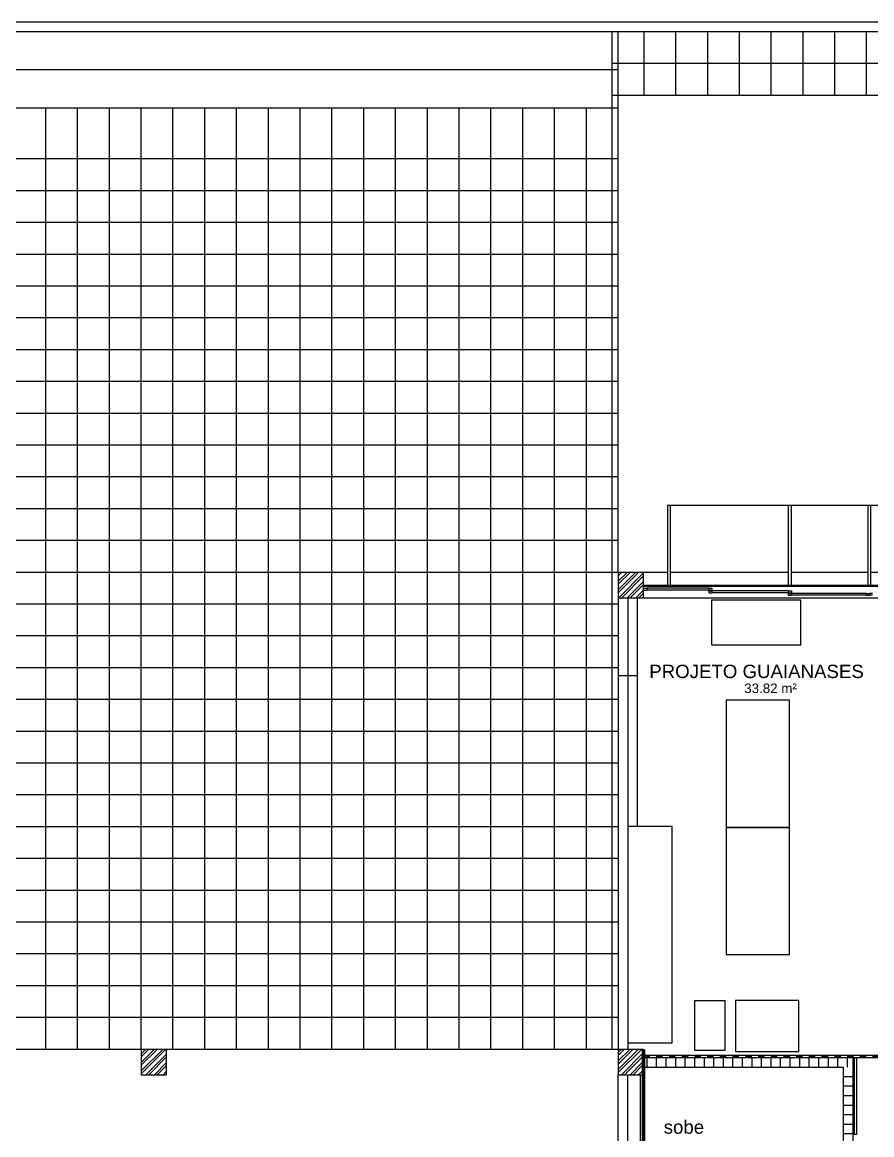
# Model space of a CAD drawing. Header units: millimetres. Extents: x 3165 to 3348, y 1853 to 2028.
# Drawn here: x 3267.38 to 3280.74, y 1987.73 to 2005.23 of the extents above; entities that cross this region are included whole.
import ezdxf
from ezdxf.enums import TextEntityAlignment as Align

# ---------------------------------------------------------------- set-up
doc = ezdxf.new("R2010")
doc.units = ezdxf.units.MM
doc.linetypes.add('DASHED2', pattern=[9.525, 6.35, -3.175])
doc.linetypes.add('HIDDEN2', pattern=[4.7625, 3.175, -1.5875])
for name, color, linetype in [('Divisória', 6, 'Continuous'), ('Em Vista', 7, 'Continuous'), ('Janela', 2, 'Continuous'), ('Janela alta', 7, 'HIDDEN2'), ('Lay out', 253, 'Continuous'), ('Linha de Piso', 7, 'Continuous'), ('Parede', 5, 'Continuous'), ('Pilar', 7, 'Continuous'), ('Projeção', 7, 'DASHED2'), ('Texto', 6, 'Continuous')]:
    doc.layers.add(name, color=color, linetype=linetype)
doc.styles.add('Arial', font='arial.ttf', dxfattribs={"height": 0.15})
pattern_1 = [(225, (4931.17339, 2702.27368), (0.067351921, -0.067351921), []), (225, (4931.17339, 2702.22605), (0.067351921, -0.067351921), [])]

msp = doc.modelspace()

# ---------------------------------------------------------------- hatches: boundary and pattern name
at = {"layer": 'Pilar'}
h = msp.add_hatch(dxfattribs=at)
h.set_pattern_fill('STEEL', color=256, scale=0.03, angle=180, style=0)
h.set_pattern_definition(pattern_1)
h.paths.add_polyline_path([(3276.753, 1996.177), (3277.153, 1996.177), (3277.153, 1996.577), (3276.753, 1996.577)])
at = {"layer": 'Pilar', "linetype": 'HIDDEN2'}
h = msp.add_hatch(dxfattribs=at)
h.set_pattern_fill('ANSI32', color=256, scale=0.01)
h.set_pattern_definition([(45, (582.78078, 645.80131), (-0.067351921, 0.067351921), []), (45, (582.82568, 645.80131), (-0.067351921, 0.067351921), [])])
h.paths.add_polyline_path([(3269.253, 1988.677), (3269.653, 1988.677), (3269.653, 1989.077), (3269.253, 1989.077)])
at = {"layer": 'Pilar'}
h = msp.add_hatch(dxfattribs=at)
h.set_pattern_fill('STEEL', color=256, scale=0.03, angle=180, style=0)
h.set_pattern_definition(pattern_1)
h.paths.add_polyline_path([(3276.753, 1988.677), (3277.153, 1988.677), (3277.153, 1989.077), (3276.753, 1989.077)])

# ---------------------------------------------------------------- linework, layer by layer
at = {"color": 1, "lineweight": 80}
msp.add_line((3277.153, 1989.077), (3277.153, 1943.677), dxfattribs=at)
at = {"layer": 'Divisória', "linetype": 'Continuous'}
msp.add_lwpolyline([(3277.153, 1988.947), (3284.253, 1988.947), (3284.253, 1988.982), (3281.668, 1988.982), (3281.668, 1989.032), (3281.633, 1989.032), (3281.633, 1988.982), (3277.153, 1988.982)], dxfattribs=at)
at = {"layer": 'Em Vista'}
for p, q in [((3291.753, 2004.077), (3276.753, 2004.077)), ((3277.528, 1996.577), (3277.153, 1996.577)), ((3279.428, 1996.577), (3277.578, 1996.577)), ((3280.678, 1996.577), (3279.478, 1996.577)), ((3281.928, 1996.577), (3280.728, 1996.577)), ((3276.753, 1996.177), (3276.753, 1989.077)), ((3277.153, 1996.177), (3284.253, 1996.177)), ((3276.753, 1989.077), (3261.753, 1989.077)), ((3277.103, 1984.077), (3277.103, 1988.677))]:
    msp.add_line(p, q, dxfattribs=at)
for points in [[(3277.528, 1996.377), (3277.578, 1996.377), (3277.578, 1997.627), (3277.528, 1997.627)], [(3279.428, 1996.377), (3279.478, 1996.377), (3279.478, 1997.627), (3279.428, 1997.627)], [(3280.678, 1996.377), (3280.728, 1996.377), (3280.728, 1997.627), (3280.678, 1997.627)]]:
    msp.add_lwpolyline(points, close=True, dxfattribs=at)
at = {"layer": 'Janela'}
for p, q in [((3315.153, 2005.227), (3262.153, 2005.227)), ((3276.753, 2005.077), (3262.153, 2005.077)), ((3276.656, 2005.077), (3276.656, 1989.077)), ((3300.028, 2005.077), (3276.656, 2005.077)), ((3276.753, 2003.577), (3276.753, 2005.077)), ((3276.753, 1996.577), (3276.753, 2004.077)), ((3276.753, 1996.577), (3276.753, 2003.577)), ((3277.153, 1996.377), (3284.253, 1996.377)), ((3284.253, 1996.357), (3277.153, 1996.357)), ((3277.153, 1996.327), (3277.203, 1996.327)), ((3277.153, 1996.327), (3277.153, 1996.297)), ((3277.153, 1996.297), (3277.203, 1996.297)), ((3278.178, 1996.327), (3277.203, 1996.327)), ((3277.203, 1996.327), (3277.203, 1996.297)), ((3278.178, 1996.297), (3277.203, 1996.297)), ((3278.178, 1996.327), (3278.228, 1996.327)), ((3278.178, 1996.327), (3278.178, 1996.297)), ((3278.178, 1996.297), (3278.228, 1996.297)), ((3278.178, 1996.287), (3278.228, 1996.287)), ((3278.178, 1996.287), (3278.178, 1996.257)), ((3278.178, 1996.257), (3278.228, 1996.257)), ((3278.228, 1996.327), (3278.228, 1996.297)), ((3279.428, 1996.287), (3278.228, 1996.287)), ((3278.228, 1996.287), (3278.228, 1996.257)), ((3279.428, 1996.257), (3278.228, 1996.257)), ((3279.428, 1996.287), (3279.478, 1996.287)), ((3279.428, 1996.287), (3279.428, 1996.257)), ((3279.428, 1996.257), (3279.478, 1996.257)), ((3279.478, 1996.287), (3279.478, 1996.257)), ((3279.428, 1996.247), (3279.478, 1996.247)), ((3279.428, 1996.247), (3279.428, 1996.217)), ((3279.428, 1996.217), (3279.478, 1996.217)), ((3280.653, 1996.247), (3279.478, 1996.247)), ((3279.478, 1996.247), (3279.478, 1996.217)), ((3280.653, 1996.217), (3279.478, 1996.217)), ((3280.653, 1996.247), (3280.703, 1996.247)), ((3280.653, 1996.247), (3280.653, 1996.217)), ((3280.653, 1996.217), (3280.703, 1996.217)), ((3280.703, 1996.247), (3280.703, 1996.217)), ((3280.753, 1996.247), (3280.703, 1996.247)), ((3280.753, 1996.217), (3280.703, 1996.217)), ((3276.753, 1989.077), (3254.653, 1989.077))]:
    msp.add_line(p, q, dxfattribs=at)
for points in [[(3277.183, 1996.357), (3277.153, 1996.357), (3277.153, 1996.377), (3277.183, 1996.377)], [(3278.218, 1996.357), (3278.188, 1996.357), (3278.188, 1996.377), (3278.218, 1996.377)], [(3279.443, 1996.357), (3279.413, 1996.357), (3279.413, 1996.377), (3279.443, 1996.377)], [(3280.718, 1996.357), (3280.688, 1996.357), (3280.688, 1996.377), (3280.718, 1996.377)]]:
    msp.add_lwpolyline(points, close=True, dxfattribs=at)
at = {"layer": 'Janela alta', "ltscale": 0.03}
msp.add_line((3284.253, 1988.964), (3277.153, 1988.964), dxfattribs=at)
at = {"layer": 'Lay out'}
msp.add_line((3277.053, 1994.957), (3277.053, 1992.58), dxfattribs=at)
for points in [[(3279.623, 1995.438), (3279.623, 1996.138), (3278.223, 1996.138), (3278.223, 1995.438), (3279.623, 1995.438)], [(3279.449, 1994.567), (3278.449, 1994.567), (3278.449, 1992.567), (3279.449, 1992.567), (3279.449, 1994.567)], [(3277.603, 1989.18), (3277.603, 1992.58), (3276.903, 1992.58), (3276.903, 1989.18), (3277.603, 1989.18)], [(3279.449, 1992.567), (3278.449, 1992.567), (3278.449, 1990.567), (3279.449, 1990.567), (3279.449, 1992.567)], [(3277.955, 1989.062), (3278.435, 1989.062), (3278.435, 1989.842), (3277.955, 1989.842), (3277.955, 1989.062)], [(3279.596, 1989.044), (3279.596, 1989.844), (3278.596, 1989.844), (3278.596, 1989.044), (3279.596, 1989.044)], [(3280.503, 1988.947), (3280.503, 1987.737), (3280.468, 1987.737), (3280.468, 1988.947)]]:
    msp.add_lwpolyline(points, dxfattribs=at)
at = {"layer": 'Linha de Piso'}
for p, q in [((3315.153, 2005.077), (3276.753, 2005.077)), ((3277.156, 2005.077), (3277.156, 2004.077)), ((3277.656, 2005.077), (3277.656, 2004.077)), ((3278.156, 2005.077), (3278.156, 2004.077)), ((3278.656, 2005.077), (3278.656, 2004.077)), ((3279.156, 2005.077), (3279.156, 2004.077)), ((3279.656, 2005.077), (3279.656, 2004.077)), ((3280.155, 2005.077), (3280.155, 2004.077)), ((3280.655, 2005.077), (3280.655, 2004.077)), ((3296.222, 2004.577), (3276.656, 2004.577)), ((3276.753, 2004.477), (3262.153, 2004.477)), ((3296.222, 2004.077), (3276.656, 2004.077)), ((3276.753, 2003.877), (3262.153, 2003.877))]:
    msp.add_line(p, q, dxfattribs=at)
at = {"layer": 'Linha de Piso', "ltscale": 0.01}
for p, q in [((3267.753, 1989.077), (3267.753, 2003.877)), ((3268.253, 1989.077), (3268.253, 2003.877)), ((3268.753, 1989.077), (3268.753, 2003.877)), ((3269.253, 1989.077), (3269.253, 2003.877)), ((3269.753, 1989.077), (3269.753, 2003.877)), ((3270.253, 1989.077), (3270.253, 2003.877)), ((3270.753, 1989.077), (3270.753, 2003.877)), ((3271.253, 1989.077), (3271.253, 2003.877)), ((3271.753, 1989.077), (3271.753, 2003.877)), ((3272.253, 1989.077), (3272.253, 2003.877)), ((3272.753, 1989.077), (3272.753, 2003.877)), ((3273.253, 1989.077), (3273.253, 2003.877)), ((3273.753, 1989.077), (3273.753, 2003.877)), ((3273.753, 1989.077), (3273.753, 2003.877)), ((3273.753, 1989.077), (3273.753, 2003.877)), ((3274.253, 1989.077), (3274.253, 2003.877)), ((3274.753, 1989.077), (3274.753, 2003.877)), ((3275.253, 1989.077), (3275.253, 2003.877)), ((3275.753, 1989.077), (3275.753, 2003.877)), ((3276.253, 1989.077), (3276.253, 2003.877)), ((3276.753, 2003.077), (3262.153, 2003.077)), ((3276.753, 2002.577), (3262.153, 2002.577)), ((3276.753, 2002.077), (3262.153, 2002.077)), ((3276.753, 2001.577), (3262.153, 2001.577)), ((3276.753, 2001.077), (3262.153, 2001.077)), ((3276.753, 2000.577), (3262.153, 2000.577)), ((3276.753, 2000.077), (3262.153, 2000.077)), ((3276.753, 1999.577), (3262.153, 1999.577)), ((3276.753, 1999.077), (3262.153, 1999.077)), ((3276.753, 1998.577), (3262.153, 1998.577)), ((3276.753, 1998.077), (3231.753, 1998.077)), ((3276.753, 1997.577), (3225.253, 1997.577)), ((3276.753, 1997.077), (3225.253, 1997.077)), ((3276.753, 1996.577), (3225.253, 1996.577)), ((3276.753, 1996.077), (3225.253, 1996.077)), ((3276.753, 1995.577), (3225.253, 1995.577)), ((3276.753, 1995.077), (3225.253, 1995.077)), ((3276.753, 1994.577), (3225.253, 1994.577)), ((3276.753, 1994.077), (3262.153, 1994.077)), ((3276.753, 1993.577), (3262.153, 1993.577)), ((3276.753, 1993.077), (3262.153, 1993.077)), ((3276.753, 1992.577), (3262.153, 1992.577)), ((3276.753, 1992.077), (3262.153, 1992.077)), ((3276.753, 1991.577), (3243.253, 1991.577)), ((3276.753, 1991.077), (3225.253, 1991.077)), ((3276.753, 1990.577), (3225.253, 1990.577)), ((3276.753, 1990.077), (3225.253, 1990.077)), ((3276.753, 1989.577), (3225.253, 1989.577))]:
    msp.add_line(p, q, dxfattribs=at)
at = {"layer": 'Parede'}
for p, q in [((3276.753, 1996.177), (3276.753, 1989.077)), ((3276.903, 1996.177), (3276.903, 1989.077)), ((3277.053, 1996.177), (3277.053, 1994.957)), ((3276.753, 1994.957), (3277.053, 1994.957)), ((3276.753, 1984.077), (3276.753, 1988.677)), ((3276.903, 1984.077), (3276.903, 1988.677))]:
    msp.add_line(p, q, dxfattribs=at)
at = {"layer": 'Parede', "color": 2}
for p, q in [((3277.153, 1988.947), (3280.443, 1988.947)), ((3277.203, 1988.947), (3277.203, 1988.797)), ((3277.353, 1988.947), (3277.353, 1988.797)), ((3277.503, 1988.947), (3277.503, 1988.797)), ((3277.653, 1988.947), (3277.653, 1988.797)), ((3277.803, 1988.947), (3277.803, 1988.797)), ((3277.953, 1988.947), (3277.953, 1988.797)), ((3278.103, 1988.947), (3278.103, 1988.797)), ((3278.253, 1988.947), (3278.253, 1988.797)), ((3278.403, 1988.947), (3278.403, 1988.797)), ((3278.553, 1988.947), (3278.553, 1988.797)), ((3278.703, 1988.947), (3278.703, 1988.797)), ((3278.853, 1988.947), (3278.853, 1988.797)), ((3279.003, 1988.947), (3279.003, 1988.797)), ((3279.153, 1988.947), (3279.153, 1988.797)), ((3279.303, 1988.947), (3279.303, 1988.797)), ((3279.453, 1988.947), (3279.453, 1988.797)), ((3279.603, 1988.947), (3279.603, 1988.797)), ((3279.753, 1988.947), (3279.753, 1988.797)), ((3279.903, 1988.947), (3279.903, 1988.797)), ((3280.053, 1988.947), (3280.053, 1988.797)), ((3280.203, 1988.947), (3280.203, 1988.797)), ((3280.353, 1988.947), (3280.353, 1988.797)), ((3280.443, 1988.947), (3280.443, 1985.487)), ((3277.153, 1988.797), (3280.293, 1988.797)), ((3280.293, 1988.797), (3280.293, 1985.337)), ((3280.293, 1988.652), (3280.443, 1988.652)), ((3280.293, 1988.502), (3280.443, 1988.502)), ((3280.293, 1988.352), (3280.443, 1988.352)), ((3280.293, 1988.202), (3280.443, 1988.202)), ((3280.293, 1988.052), (3280.443, 1988.052)), ((3280.293, 1987.902), (3280.443, 1987.902)), ((3280.293, 1987.752), (3280.443, 1987.752))]:
    msp.add_line(p, q, dxfattribs=at)
at = {"layer": 'Parede'}
for points in [[(3277.153, 1996.577), (3276.753, 1996.577), (3276.753, 1996.177), (3277.153, 1996.177)], [(3269.253, 1988.677), (3269.653, 1988.677), (3269.653, 1989.077), (3269.253, 1989.077)], [(3277.153, 1989.077), (3276.753, 1989.077), (3276.753, 1988.677), (3277.153, 1988.677)]]:
    msp.add_lwpolyline(points, close=True, dxfattribs=at)
at = {"layer": 'Projeção'}
msp.add_line((3291.753, 1997.627), (3277.553, 1997.627), dxfattribs=at)

# ---------------------------------------------------------------- texts
at = {"layer": 'Texto', "style": 'Arial'}
for s, p in [('PROJETO GUAIANASES', (3278.929, 1994.915)), ('sobe', (3277.787, 1987.75))]:
    msp.add_text(s, height=0.21, dxfattribs=at).set_placement(p, align=Align.CENTER)
at = {"layer": 'Texto', "linetype": 'Continuous', "style": 'Arial'}
msp.add_text('33.82 m²', height=0.15, rotation=360, dxfattribs=at).set_placement((3279.149, 1994.679), align=Align.CENTER)

doc.saveas('drawing.dxf')
